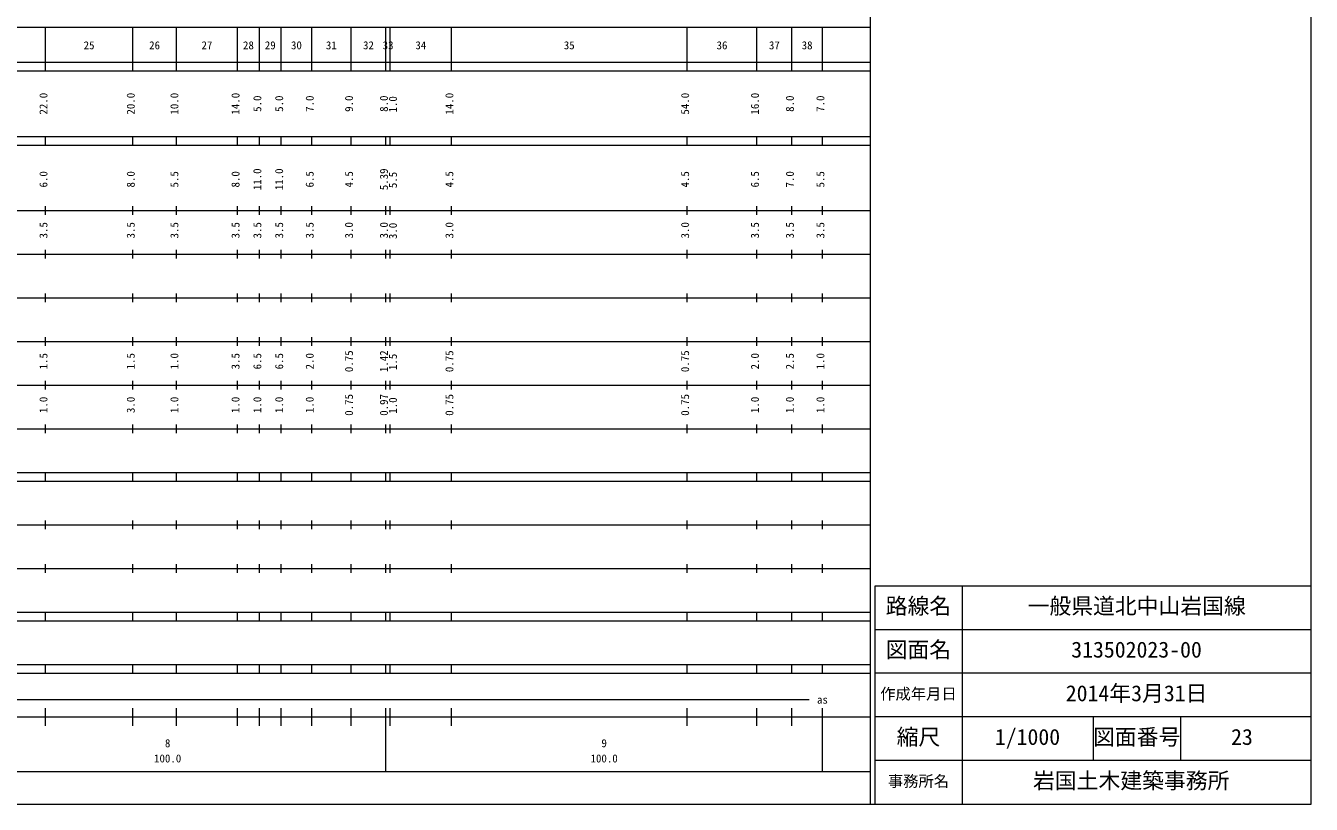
# Model space of a CAD drawing. Units: millimetres on the paper, enlarged 1000 times. Extents: x 49396 to 689396, y 4676 to 364676.
# Drawn here: x 394872 to 689396, y 4676 to 183033 of the extents above; entities that cross this region are included whole.
import ezdxf
from ezdxf.enums import TextEntityAlignment as Align

# ---------------------------------------------------------------- set-up
doc = ezdxf.new("R2010")
doc.units = ezdxf.units.MM
doc.header["$LTSCALE"] = 1000
doc.layers.add('S-SUV', color=7, linetype='Continuous', lineweight=13)
doc.styles.add('ＭＳ ゴシック', font='')
doc.styles.get('ＭＳ ゴシック').set_extended_font_data('MS Gothic')

msp = doc.modelspace()

# ---------------------------------------------------------------- linework, layer by layer
at = {"layer": 'S-SUV'}
for p, q in [((689396, 4676), (689396, 364676)), ((588396, 4676), (588396, 354676)), ((77396, 182676), (588396, 182676)), ((399396, 172676), (399396, 182676)), ((419396, 172676), (419396, 182676)), ((429396, 172676), (429396, 182676)), ((443396, 172676), (443396, 182676)), ((448396, 172676), (448396, 182676)), ((453396, 172676), (453396, 182676)), ((460396, 172676), (460396, 182676)), ((469396, 172676), (469396, 182676)), ((477396, 172676), (477396, 182676)), ((478396, 172676), (478396, 182676)), ((492396, 172676), (492396, 182676)), ((546396, 172676), (546396, 182676)), ((562396, 172676), (562396, 182676)), ((570396, 172676), (570396, 182676)), ((577396, 172676), (577396, 182676)), ((49396, 174676), (588396, 174676)), ((49396, 172676), (588396, 172676)), ((49396, 157676), (588396, 157676)), ((399396, 155676), (399396, 157676)), ((419396, 155676), (419396, 157676)), ((429396, 155676), (429396, 157676)), ((443396, 155676), (443396, 157676)), ((448396, 155676), (448396, 157676)), ((453396, 155676), (453396, 157676)), ((460396, 155676), (460396, 157676)), ((469396, 155676), (469396, 157676)), ((477396, 155676), (477396, 157676)), ((478396, 155676), (478396, 157676)), ((492396, 155676), (492396, 157676)), ((546396, 155676), (546396, 157676)), ((562396, 155676), (562396, 157676)), ((570396, 155676), (570396, 157676)), ((577396, 155676), (577396, 157676)), ((49396, 155676), (588396, 155676)), ((399396, 139676), (399396, 141676)), ((419396, 139676), (419396, 141676)), ((429396, 139676), (429396, 141676)), ((443396, 139676), (443396, 141676)), ((448396, 139676), (448396, 141676)), ((453396, 139676), (453396, 141676)), ((460396, 139676), (460396, 141676)), ((469396, 139676), (469396, 141676)), ((477396, 139676), (477396, 141676)), ((478396, 139676), (478396, 141676)), ((492396, 139676), (492396, 141676)), ((546396, 139676), (546396, 141676)), ((562396, 139676), (562396, 141676)), ((570396, 139676), (570396, 141676)), ((577396, 139676), (577396, 141676)), ((49396, 140676), (588396, 140676)), ((55396, 130676), (588396, 130676)), ((399396, 129676), (399396, 131676)), ((419396, 129676), (419396, 131676)), ((429396, 129676), (429396, 131676)), ((443396, 129676), (443396, 131676)), ((448396, 129676), (448396, 131676)), ((453396, 129676), (453396, 131676)), ((460396, 129676), (460396, 131676)), ((469396, 129676), (469396, 131676)), ((477396, 129676), (477396, 131676)), ((478396, 129676), (478396, 131676)), ((492396, 129676), (492396, 131676)), ((546396, 129676), (546396, 131676)), ((562396, 129676), (562396, 131676)), ((570396, 129676), (570396, 131676)), ((577396, 129676), (577396, 131676)), ((399396, 119676), (399396, 121676)), ((419396, 119676), (419396, 121676)), ((429396, 119676), (429396, 121676)), ((443396, 119676), (443396, 121676)), ((448396, 119676), (448396, 121676)), ((453396, 119676), (453396, 121676)), ((460396, 119676), (460396, 121676)), ((469396, 119676), (469396, 121676)), ((477396, 119676), (477396, 121676)), ((478396, 119676), (478396, 121676)), ((492396, 119676), (492396, 121676)), ((546396, 119676), (546396, 121676)), ((562396, 119676), (562396, 121676)), ((570396, 119676), (570396, 121676)), ((577396, 119676), (577396, 121676)), ((61396, 120676), (588396, 120676)), ((55396, 110676), (588396, 110676)), ((399396, 109676), (399396, 111676)), ((419396, 109676), (419396, 111676)), ((429396, 109676), (429396, 111676)), ((443396, 109676), (443396, 111676)), ((448396, 109676), (448396, 111676)), ((453396, 109676), (453396, 111676)), ((460396, 109676), (460396, 111676)), ((469396, 109676), (469396, 111676)), ((477396, 109676), (477396, 111676)), ((478396, 109676), (478396, 111676)), ((492396, 109676), (492396, 111676)), ((546396, 109676), (546396, 111676)), ((562396, 109676), (562396, 111676)), ((570396, 109676), (570396, 111676)), ((577396, 109676), (577396, 111676)), ((61396, 100676), (588396, 100676)), ((399396, 99676), (399396, 101676)), ((419396, 99676), (419396, 101676)), ((429396, 99676), (429396, 101676)), ((443396, 99676), (443396, 101676)), ((448396, 99676), (448396, 101676)), ((453396, 99676), (453396, 101676)), ((460396, 99676), (460396, 101676)), ((469396, 99676), (469396, 101676)), ((477396, 99676), (477396, 101676)), ((478396, 99676), (478396, 101676)), ((492396, 99676), (492396, 101676)), ((546396, 99676), (546396, 101676)), ((562396, 99676), (562396, 101676)), ((570396, 99676), (570396, 101676)), ((577396, 99676), (577396, 101676)), ((399396, 89676), (399396, 91676)), ((419396, 89676), (419396, 91676)), ((429396, 89676), (429396, 91676)), ((443396, 89676), (443396, 91676)), ((448396, 89676), (448396, 91676)), ((453396, 89676), (453396, 91676)), ((460396, 89676), (460396, 91676)), ((469396, 89676), (469396, 91676)), ((477396, 89676), (477396, 91676)), ((478396, 89676), (478396, 91676)), ((492396, 89676), (492396, 91676)), ((546396, 89676), (546396, 91676)), ((562396, 89676), (562396, 91676)), ((570396, 89676), (570396, 91676)), ((577396, 89676), (577396, 91676)), ((55396, 90676), (588396, 90676)), ((49396, 80676), (588396, 80676)), ((399396, 78676), (399396, 80676)), ((419396, 78676), (419396, 80676)), ((429396, 78676), (429396, 80676)), ((443396, 78676), (443396, 80676)), ((448396, 78676), (448396, 80676)), ((453396, 78676), (453396, 80676)), ((460396, 78676), (460396, 80676)), ((469396, 78676), (469396, 80676)), ((477396, 78676), (477396, 80676)), ((478396, 78676), (478396, 80676)), ((492396, 78676), (492396, 80676)), ((546396, 78676), (546396, 80676)), ((562396, 78676), (562396, 80676)), ((570396, 78676), (570396, 80676)), ((577396, 78676), (577396, 80676)), ((49396, 78676), (588396, 78676)), ((58396, 68676), (588396, 68676)), ((399396, 67676), (399396, 69676)), ((419396, 67676), (419396, 69676)), ((429396, 67676), (429396, 69676)), ((443396, 67676), (443396, 69676)), ((448396, 67676), (448396, 69676)), ((453396, 67676), (453396, 69676)), ((460396, 67676), (460396, 69676)), ((469396, 67676), (469396, 69676)), ((477396, 67676), (477396, 69676)), ((478396, 67676), (478396, 69676)), ((492396, 67676), (492396, 69676)), ((546396, 67676), (546396, 69676)), ((562396, 67676), (562396, 69676)), ((570396, 67676), (570396, 69676)), ((577396, 67676), (577396, 69676)), ((399396, 57676), (399396, 59676)), ((419396, 57676), (419396, 59676)), ((429396, 57676), (429396, 59676)), ((443396, 57676), (443396, 59676)), ((448396, 57676), (448396, 59676)), ((453396, 57676), (453396, 59676)), ((460396, 57676), (460396, 59676)), ((469396, 57676), (469396, 59676)), ((477396, 57676), (477396, 59676)), ((478396, 57676), (478396, 59676)), ((492396, 57676), (492396, 59676)), ((546396, 57676), (546396, 59676)), ((562396, 57676), (562396, 59676)), ((570396, 57676), (570396, 59676)), ((577396, 57676), (577396, 59676)), ((49396, 58676), (588396, 58676)), ((689396, 54676), (589396, 54676)), ((589396, 54676), (589396, 4676)), ((609396, 54676), (609396, 4676)), ((49396, 48676), (588396, 48676)), ((399396, 46676), (399396, 48676)), ((419396, 46676), (419396, 48676)), ((429396, 46676), (429396, 48676)), ((443396, 46676), (443396, 48676)), ((448396, 46676), (448396, 48676)), ((453396, 46676), (453396, 48676)), ((460396, 46676), (460396, 48676)), ((469396, 46676), (469396, 48676)), ((477396, 46676), (477396, 48676)), ((478396, 46676), (478396, 48676)), ((492396, 46676), (492396, 48676)), ((546396, 46676), (546396, 48676)), ((562396, 46676), (562396, 48676)), ((570396, 46676), (570396, 48676)), ((577396, 46676), (577396, 48676)), ((49396, 46676), (588396, 46676)), ((689396, 44676), (589396, 44676)), ((49396, 36676), (588396, 36676)), ((399396, 34676), (399396, 36676)), ((419396, 34676), (419396, 36676)), ((429396, 34676), (429396, 36676)), ((443396, 34676), (443396, 36676)), ((448396, 34676), (448396, 36676)), ((453396, 34676), (453396, 36676)), ((460396, 34676), (460396, 36676)), ((469396, 34676), (469396, 36676)), ((477396, 34676), (477396, 36676)), ((478396, 34676), (478396, 36676)), ((492396, 34676), (492396, 36676)), ((546396, 34676), (546396, 36676)), ((562396, 34676), (562396, 36676)), ((570396, 34676), (570396, 36676)), ((577396, 34676), (577396, 36676)), ((49396, 34676), (588396, 34676)), ((689396, 34676), (589396, 34676)), ((80396, 28676), (574396, 28676)), ((399396, 22676), (399396, 26676)), ((419396, 22676), (419396, 26676)), ((429396, 22676), (429396, 26676)), ((443396, 22676), (443396, 26676)), ((448396, 22676), (448396, 26676)), ((453396, 22676), (453396, 26676)), ((460396, 22676), (460396, 26676)), ((469396, 22676), (469396, 26676)), ((477396, 12176), (477396, 26676)), ((478396, 22676), (478396, 26676)), ((492396, 22676), (492396, 26676)), ((546396, 22676), (546396, 26676)), ((562396, 22676), (562396, 26676)), ((570396, 22676), (570396, 26676)), ((577396, 12176), (577396, 26676)), ((49396, 24676), (588396, 24676)), ((689396, 24676), (589396, 24676)), ((639396, 24676), (639396, 14676)), ((659396, 24676), (659396, 14676)), ((77396, 12176), (588396, 12176)), ((689396, 14676), (589396, 14676)), ((49396, 4676), (689396, 4676))]:
    msp.add_line(p, q, dxfattribs=at)

# ---------------------------------------------------------------- texts
at = {"layer": 'S-SUV', "style": 'ＭＳ ゴシック'}
for s, height, p in [('25', 1833, (408146, 177081)), ('26', 1833, (423146, 177081)), ('27', 1833, (435146, 177081)), ('28', 1833, (444646, 177081)), ('29', 1833, (449646, 177081)), ('30', 1833, (455646, 177081)), ('31', 1833, (463646, 177081)), ('32', 1833, (472146, 177081)), ('33', 1833, (476646, 177081)), ('34', 1833, (484146, 177081)), ('35', 1833, (518146, 177081)), ('36', 1833, (553146, 177081)), ('37', 1833, (565146, 177081)), ('38', 1833, (572646, 177081)), ('路線名', 3666, (591896, 47176)), ('路線名', 3666, (591896, 47176)), ('一般県道北中山岩国線', 3666, (624396, 47176)), ('図面名', 3666, (591896, 37176)), ('図面名', 3666, (591896, 37176)), ('313502023-00', 3666, (634396, 37176)), ('2014年3月31日', 3666, (633146, 27176)), ('作成年月日', 2566, (590646, 27926)), ('作成年月日', 2566, (590646, 27926)), ('as', 1833, (576146, 27176)), ('縮尺', 3666, (594396, 17176)), ('縮尺', 3666, (594396, 17176)), ('1/1000', 3666, (616896, 17176)), ('図面番号', 3666, (639396, 17176)), ('図面番号', 3666, (639396, 17176)), ('23', 3666, (671021, 17176)), ('8', 1833, (426771, 17199)), ('9', 1833, (526771, 17199)), ('100.0', 1833, (424271, 13709)), ('100.0', 1833, (524271, 13709)), ('岩国土木建築事務所 ', 3666, (625646, 7176)), ('事務所名', 2566, (592396, 7926)), ('事務所名', 2566, (592396, 7926))]:
    msp.add_text(s, height=height, dxfattribs=at).set_placement(p, align=Align.BOTTOM_LEFT)
for s, p in [('22.0', (400396, 162676)), ('20.0', (420396, 162676)), ('10.0', (430396, 162676)), ('14.0', (444396, 162676)), ('5.0', (449396, 163301)), ('5.0', (454396, 163301)), ('7.0', (461396, 163301)), ('9.0', (470396, 163301)), ('8.0', (478396, 163301)), ('1.0', (480459, 163149)), ('14.0', (493396, 162676)), ('54.0', (547396, 162676)), ('16.0', (563396, 162676)), ('8.0', (571396, 163301)), ('7.0', (578396, 163301)), ('6.0', (400396, 145975)), ('8.0', (420396, 145975)), ('5.5', (430396, 145975)), ('8.0', (444396, 145975)), ('11.0', (449396, 145350)), ('11.0', (454396, 145350)), ('6.5', (461396, 145975)), ('4.5', (470396, 145975)), ('5.39', (478396, 145350)), ('5.5', (480459, 145823)), ('4.5', (493396, 145975)), ('4.5', (547396, 145975)), ('6.5', (563396, 145975)), ('7.0', (571396, 145975)), ('5.5', (578396, 145975)), ('3.5', (400396, 134301)), ('3.5', (420396, 134301)), ('3.5', (430396, 134301)), ('3.5', (444396, 134301)), ('3.5', (449396, 134301)), ('3.5', (454396, 134301)), ('3.5', (461396, 134301)), ('3.0', (470396, 134301)), ('3.0', (478396, 134301)), ('3.0', (480459, 134149)), ('3.0', (493396, 134301)), ('3.0', (547396, 134301)), ('3.5', (563396, 134301)), ('3.5', (571396, 134301)), ('3.5', (578396, 134301)), ('1.5', (400396, 104301)), ('1.5', (420396, 104301)), ('1.0', (430396, 104301)), ('3.5', (444396, 104301)), ('6.5', (449396, 104301)), ('6.5', (454396, 104301)), ('2.0', (461396, 104301)), ('0.75', (470396, 103676)), ('1.42', (478396, 103676)), ('1.5', (480459, 104149)), ('0.75', (493396, 103676)), ('0.75', (547396, 103676)), ('2.0', (563396, 104301)), ('2.5', (571396, 104301)), ('1.0', (578396, 104301)), ('1.0', (400396, 94301)), ('3.0', (420396, 94301)), ('1.0', (430396, 94301)), ('1.0', (444396, 94301)), ('1.0', (449396, 94301)), ('1.0', (454396, 94301)), ('1.0', (461396, 94301)), ('0.75', (470396, 93676)), ('0.97', (478396, 93676)), ('1.0', (480459, 94149)), ('0.75', (493396, 93676)), ('0.75', (547396, 93676)), ('1.0', (563396, 94301)), ('1.0', (571396, 94301)), ('1.0', (578396, 94301))]:
    msp.add_text(s, height=1833, rotation=90, dxfattribs=at).set_placement(p, align=Align.BOTTOM_LEFT)

doc.saveas('drawing.dxf')
